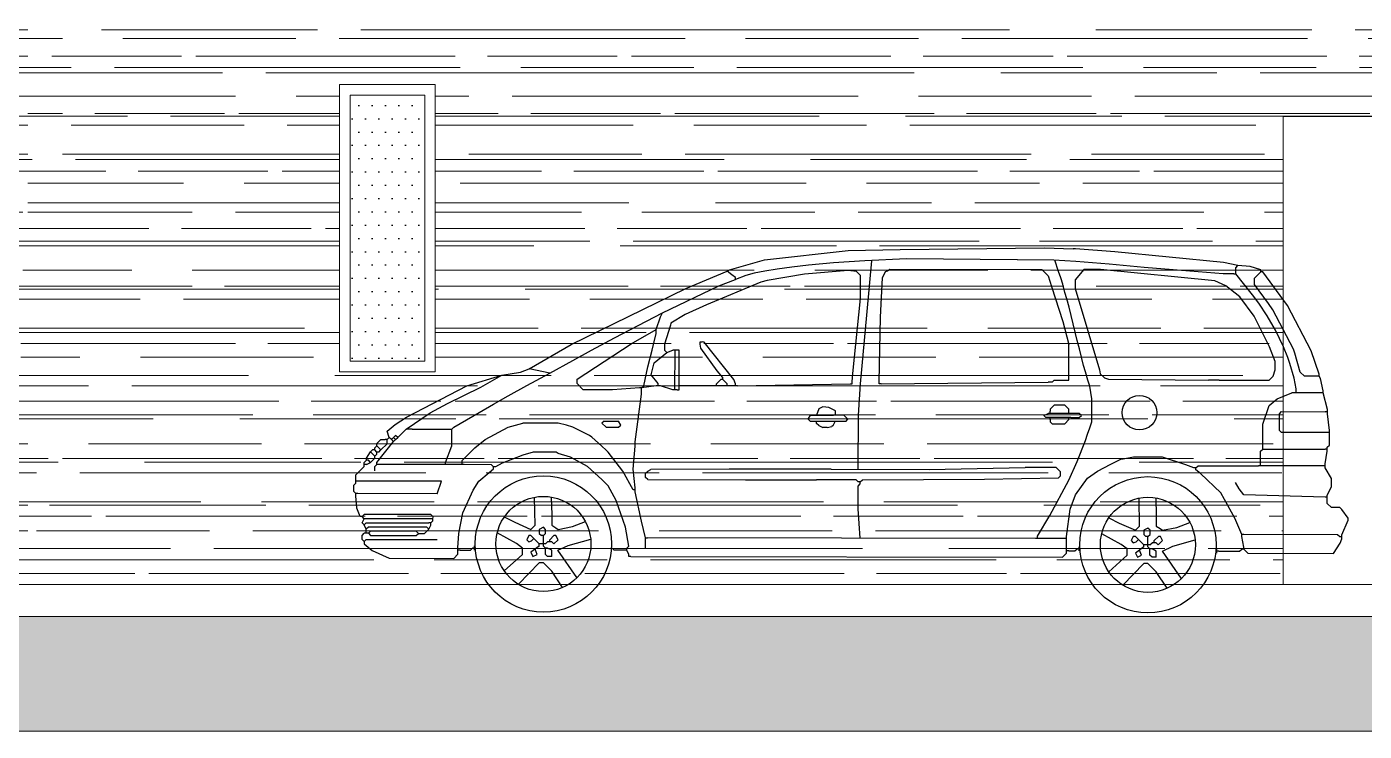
# Model space of a CAD drawing. Header units: metres. Extents: x -686 to 211, y -481 to 125.
# Drawn here: x -519.2 to -512.91, y -382.4 to -379.09 of the extents above; entities that cross this region are included whole.
import ezdxf

# ---------------------------------------------------------------- set-up
doc = ezdxf.new("R2010")
doc.units = ezdxf.units.M
for name, color, linetype in [('SRAFA', 251, 'Continuous'), ('SRAFY', 3, 'Continuous'), ('stafaz', 254, 'Continuous'), ('ZDIVO', 1, 'Continuous')]:
    doc.layers.add(name, color=color, linetype=linetype)

# ---------------------------------------------------------------- blocks, each defined once
blk = doc.blocks.new('A$C65477E4A')
at = {"linetype": 'Continuous'}
for p, q in [((1.5024, 1.0617), (1.5555, 1.6397)), ((2.4527, 1.3556), (2.4821, 1.2478)), ((1.3065, 0.9441), (1.2958, 0.9147)), ((1.3261, 0.9539), (1.3065, 0.9441)), ((0.2975, 0.8854), (0.366, 0.8854)), ((1.3751, 0.8658), (1.3839, 0.8854)), ((1.3065, 0.8658), (1.3261, 0.856)), ((1.3457, 0.856), (1.3676, 0.8611)), ((0.5032, 0.6502), (0.5177, 0.658)), ((-0.4863, 0.5425), (-0.4667, 0.6013)), ((-0.0552, 0.3172), (-0.0422, 0.3214)), ((-0.0422, 0.3214), (-0.0312, 0.3324)), ((2.7858, 0.3172), (2.7988, 0.3214)), ((2.7988, 0.3214), (2.8098, 0.3324)), ((-0.016, 0.2584), (-0.0261, 0.2827)), ((0.0526, 0.2486), (0.0526, 0.278)), ((2.825, 0.2584), (2.8149, 0.2827)), ((2.8936, 0.2486), (2.8936, 0.278))]:
    blk.add_line(p, q, dxfattribs=at)
for points in [[(1.4437, 1.6887), (1.6886, 1.6936), (2.3659, 1.7018), (2.5017, 1.6985)], [(2.5115, 1.6985), (2.5017, 1.6985)], [(3.2756, 1.6201), (3.2076, 1.634), (2.6974, 1.684), (2.5115, 1.6985)], [(0.8755, 1.5907), (0.8862, 1.5976), (1.0511, 1.6435), (1.4437, 1.6887)], [(1.522, 1.6397), (1.3751, 1.6299)], [(1.718, 1.6495), (1.522, 1.6397)], [(2.2374, 1.6462), (1.718, 1.6495)], [(2.4101, 1.6451), (2.239, 1.6461)], [(2.514, 1.6377), (2.4101, 1.6451)], [(2.4331, 1.5907), (2.4146, 1.6448)], [(2.6698, 1.6259), (2.514, 1.6377)], [(-0.0552, 1.1303), (0.1422, 1.2456), (0.6805, 1.5094), (0.8755, 1.5907)], [(1.4633, 1.0715), (1.467, 1.1099), (1.5024, 1.4634), (1.5024, 1.5711), (1.4829, 1.5907), (1.4433, 1.5951), (1.2383, 1.5765), (1.0624, 1.5478), (1.0332, 1.5388), (0.7785, 1.432), (0.6786, 1.3869), (0.611, 1.3458), (0.609, 1.337), (0.5816, 1.2478), (0.5816, 1.2184), (0.5914, 1.2086)], [(0.9147, 1.5515), (0.9147, 1.5613), (0.8966, 1.5734), (0.8755, 1.5907)], [(1.0028, 1.5809), (0.9636, 1.5711)], [(1.0518, 1.5907), (1.0028, 1.5809)], [(1.1106, 1.6005), (1.0518, 1.5907)], [(1.1792, 1.6103), (1.1106, 1.6005)], [(1.2575, 1.6201), (1.1792, 1.6103)], [(1.3751, 1.6299), (1.2575, 1.6201)], [(1.5906, 1.0715), (1.5954, 1.375), (1.605, 1.5611), (1.62, 1.5907), (1.6288, 1.5927), (1.6396, 1.6005), (2.3547, 1.6005), (2.3841, 1.5711), (2.4003, 1.5213), (2.4527, 1.3556)], [(2.4429, 1.5613), (2.4331, 1.5907)], [(3.1875, 1.0813), (3.4226, 1.0813), (3.4422, 1.1009), (3.452, 1.1303), (3.452, 1.1695), (3.4245, 1.239), (3.3516, 1.3832), (3.2854, 1.4732), (3.2184, 1.5244), (3.1671, 1.5478), (2.6291, 1.6005), (2.5507, 1.6005), (2.5115, 1.5515), (2.5115, 1.5123), (2.6261, 1.1293), (2.6291, 1.1107), (2.6486, 1.0911), (2.6683, 1.0861), (3.1385, 1.0813)], [(2.8348, 1.6103), (2.6698, 1.6259)], [(2.9719, 1.6005), (2.8348, 1.6103)], [(3.0895, 1.5907), (2.9719, 1.6005)], [(3.207, 1.5809), (3.0895, 1.5907)], [(3.256, 1.5809), (3.207, 1.5809)], [(3.256, 1.5809), (3.2658, 1.5809), (3.2658, 1.5907)], [(3.2658, 1.5907), (3.2658, 1.6103), (3.2756, 1.6201)], [(3.3442, 1.4829), (3.2658, 1.5809)], [(3.3834, 1.6005), (3.3338, 1.616), (3.2756, 1.6201)], [(3.6479, 1.1009), (3.5891, 1.1009), (3.5695, 1.1205), (3.5431, 1.2096), (3.5372, 1.2273), (3.4399, 1.4129), (3.4203, 1.4423), (3.354, 1.5319), (3.354, 1.5613), (3.3834, 1.5907)], [(3.3834, 1.5907), (3.3834, 1.6005)], [(3.3932, 1.5907), (3.3834, 1.5907)], [(3.6577, 1.1107), (3.6205, 1.2194), (3.5085, 1.4325), (3.3932, 1.5907)], [(0.5718, 1.3948), (0.8363, 1.5221)], [(0.8363, 1.5221), (0.9147, 1.5515)], [(0.9636, 1.5711), (0.9147, 1.5515)], [(2.4527, 1.5319), (2.4429, 1.5613)], [(2.4625, 1.4927), (2.4527, 1.5319)], [(2.4723, 1.4634), (2.4625, 1.4927)], [(2.4821, 1.4242), (2.4723, 1.4634)], [(3.3736, 1.4438), (3.3442, 1.4829)], [(0.3465, 1.2772), (0.5718, 1.3948)], [(0.562, 1.3752), (0.5718, 1.3948)], [(2.4919, 1.385), (2.4821, 1.4242)], [(2.5017, 1.3458), (2.4919, 1.385)], [(3.4128, 1.385), (3.3736, 1.4438)], [(3.452, 1.3164), (3.4128, 1.385)], [(0.5424, 1.3164), (0.562, 1.3752)], [(2.5115, 1.3066), (2.5017, 1.3458)], [(0.2387, 1.2184), (0.3465, 1.2772)], [(0.4248, 1.2478), (0.5424, 1.3164)], [(0.5228, 1.2184), (0.5326, 1.2576)], [(0.5326, 1.2576), (0.5424, 1.2968)], [(0.5424, 1.2968), (0.5424, 1.3164)], [(0.7481, 1.2478), (0.7481, 1.2576), (0.7579, 1.2576)], [(0.9147, 1.0617), (0.9068, 1.0823), (0.7677, 1.2576), (0.7579, 1.2576)], [(2.5213, 1.2674), (2.5115, 1.3066)], [(2.5311, 1.2282), (2.5213, 1.2674)], [(3.4911, 1.238), (3.452, 1.3164)], [(0.1505, 1.1695), (0.2387, 1.2184)], [(0.1701, 1.0813), (0.4248, 1.2478)], [(0.5032, 1.1401), (0.5228, 1.2184)], [(0.5522, 1.0617), (0.5189, 1.1034), (0.5326, 1.1597), (0.5914, 1.2086)], [(0.5914, 1.2086), (0.6208, 1.2184)], [(0.6306, 1.2184), (0.6208, 1.2184)], [(0.6404, 1.2184), (0.6306, 1.2184)], [(0.6306, 1.2086), (0.6306, 1.2184)], [(0.6306, 1.0421), (0.6306, 1.2086)], [(0.6501, 1.2086), (0.6501, 1.2184), (0.6404, 1.2184)], [(0.6501, 1.0617), (0.6501, 1.2086)], [(0.8559, 1.0911), (0.8288, 1.1222), (0.7511, 1.2292), (0.7481, 1.2478)], [(2.4821, 1.2282), (2.4821, 1.2478)], [(2.4821, 1.2184), (2.4821, 1.2282)], [(2.4821, 1.2086), (2.4821, 1.2184)], [(2.4821, 1.1695), (2.4821, 1.2086)], [(2.5409, 1.1891), (2.5311, 1.2282)], [(3.5107, 1.1891), (3.4911, 1.238)], [(0.0428, 1.1107), (0.1505, 1.1695)], [(0.4738, 1.0421), (0.4836, 1.0519), (0.5032, 1.1401)], [(2.4821, 1.1597), (2.4821, 1.1695)], [(2.4821, 1.1499), (2.4821, 1.1597)], [(2.4821, 1.0911), (2.4821, 1.1499)], [(2.5507, 1.1499), (2.5409, 1.1891)], [(2.5605, 1.1205), (2.5507, 1.1499)], [(3.5205, 1.1597), (3.5107, 1.1891)], [(3.5401, 1.0911), (3.5205, 1.1597)], [(-0.7116, 0.807), (-0.7214, 0.8364), (-0.6837, 0.868), (-0.6317, 0.9027), (-0.3481, 1.0499), (-0.1826, 1.1009)], [(-0.6332, 0.8462), (-0.5197, 0.9235), (-0.4381, 0.9672), (-0.2815, 1.0441), (-0.1826, 1.1009)], [(-0.1826, 1.1009), (-0.095, 1.1148), (-0.0552, 1.1303)], [(-0.065, 1.0519), (0.0428, 1.1107)], [(0.0428, 1.1107), (-0.0552, 1.1303)], [(0.1701, 1.0617), (0.1701, 1.0813)], [(0.8265, 1.0617), (0.8461, 1.0813)], [(0.8559, 1.0813), (0.8461, 1.0813)], [(0.8559, 1.0813), (0.8559, 1.0911)], [(0.8755, 1.0617), (0.8559, 1.0813)], [(1.4535, 1.0617), (1.4633, 1.0617), (1.4633, 1.0715)], [(1.6004, 1.0617), (1.5906, 1.0617), (1.5906, 1.0715)], [(1.6004, 1.0617), (2.3841, 1.0715)], [(2.3939, 1.0715), (2.3841, 1.0715)], [(2.4037, 1.0715), (2.3939, 1.0715)], [(2.4037, 1.0715), (2.4135, 1.0813), (2.4723, 1.0813)], [(2.4723, 1.0813), (2.4821, 1.0813), (2.4821, 1.0911)], [(2.5703, 1.0813), (2.5605, 1.1205)], [(2.5801, 1.0519), (2.5703, 1.0813)], [(3.1483, 1.0813), (3.1385, 1.0813)], [(3.1581, 1.0813), (3.1483, 1.0813)], [(3.1679, 1.0813), (3.1581, 1.0813)], [(3.1777, 1.0813), (3.1679, 1.0813)], [(3.1875, 1.0813), (3.1777, 1.0813)], [(3.5499, 1.0421), (3.5401, 1.0911)], [(3.6577, 1.1009), (3.6479, 1.1009)], [(3.6577, 1.1009), (3.6577, 1.1107)], [(3.6773, 1.0323), (3.6645, 1.0901), (3.6577, 1.1009)], [(-0.1532, 1.0029), (-0.065, 1.0519)], [(0.1995, 1.0323), (0.1701, 1.0617)], [(0.3367, 1.0323), (0.1995, 1.0323)], [(0.464, 1.0421), (0.3367, 1.0323)], [(0.4444, 0.7874), (0.4738, 1.0127)], [(0.4738, 1.0421), (0.464, 1.0421)], [(0.5424, 1.0519), (0.4738, 1.0421)], [(0.4738, 1.0323), (0.4738, 1.0421)], [(0.4738, 1.0127), (0.4738, 1.0323)], [(0.5522, 1.0519), (0.5424, 1.0519)], [(0.5522, 1.0519), (0.5522, 1.0617)], [(0.562, 1.0519), (0.5522, 1.0519)], [(0.6208, 1.0323), (0.562, 1.0519)], [(0.6306, 1.0323), (0.6208, 1.0323)], [(0.6306, 1.0323), (0.6306, 1.0421)], [(0.6404, 1.0323), (0.6306, 1.0323)], [(0.6404, 1.0323), (0.6501, 1.0323), (0.6501, 1.0421)], [(0.6501, 1.0519), (0.6501, 1.0617)], [(0.6599, 1.0519), (0.6501, 1.0519)], [(0.6501, 1.0421), (0.6501, 1.0519)], [(0.7873, 1.0519), (0.6599, 1.0519)], [(0.7971, 1.0519), (0.7873, 1.0519)], [(0.8069, 1.0519), (0.7971, 1.0519)], [(0.8167, 1.0519), (0.8069, 1.0519)], [(0.8265, 1.0519), (0.8167, 1.0519)], [(0.8265, 1.0519), (0.8265, 1.0617)], [(0.8363, 1.0519), (0.8265, 1.0519)], [(0.8657, 1.0519), (0.8363, 1.0519)], [(0.8755, 1.0519), (0.8657, 1.0519)], [(0.8755, 1.0519), (0.8755, 1.0617)], [(0.8853, 1.0519), (0.8755, 1.0519)], [(0.9049, 1.0519), (0.8853, 1.0519)], [(0.9147, 1.0519), (0.9049, 1.0519)], [(0.9147, 1.0519), (0.9147, 1.0617)], [(0.9245, 1.0519), (0.9147, 1.0519)], [(0.9245, 1.0519), (1.4535, 1.0617)], [(1.4927, 0.9147), (1.5024, 1.0617)], [(2.5899, 0.9931), (2.5801, 1.0519)], [(3.3932, 0.8756), (3.4226, 0.9637), (3.4608, 0.9951), (3.5303, 1.0225)], [(3.5401, 1.0225), (3.5303, 1.0225)], [(3.5499, 1.0225), (3.5401, 1.0225)], [(3.5499, 1.0323), (3.5499, 1.0421)], [(3.5499, 1.0225), (3.5499, 1.0323)], [(3.5597, 1.0225), (3.5499, 1.0225)], [(3.6675, 1.0225), (3.5597, 1.0225)], [(3.6773, 1.0225), (3.6675, 1.0225)], [(3.6773, 1.0225), (3.6773, 1.0323)], [(3.6969, 0.9441), (3.6773, 1.0225)], [(-0.2903, 0.9245), (-0.2217, 0.9637)], [(-0.2217, 0.9637), (-0.1532, 1.0029)], [(1.3849, 0.9245), (1.3849, 0.9343), (1.3546, 0.9505), (1.3261, 0.9539)], [(2.4821, 0.9343), (2.4821, 0.9441), (2.4625, 0.9637), (2.4135, 0.9637), (2.3939, 0.9441), (2.3939, 0.9343)], [(2.5899, 0.8854), (2.5899, 0.9931)], [(3.6969, 0.9343), (3.6969, 0.9441)], [(-0.4079, 0.856), (-0.2903, 0.9245)], [(0.2975, 0.8854), (0.2877, 0.8756), (0.3073, 0.856), (0.366, 0.856), (0.3758, 0.8658), (0.366, 0.8854)], [(1.2869, 0.8854), (1.2673, 0.8854), (1.2575, 0.8952), (1.2673, 0.9147), (1.3751, 0.9147)], [(1.2967, 0.8854), (1.2869, 0.8854)], [(1.3065, 0.8854), (1.2967, 0.8854)], [(1.2967, 0.8756), (1.2967, 0.8854)], [(1.4339, 0.8854), (1.3065, 0.8854)], [(1.3849, 0.9147), (1.3751, 0.9147)], [(1.3849, 0.9147), (1.3849, 0.9245)], [(1.3947, 0.9147), (1.3849, 0.9147)], [(1.4339, 0.8854), (1.4437, 0.8952), (1.4241, 0.9147), (1.3947, 0.9147)], [(1.4927, 0.66), (1.4927, 0.9147)], [(2.3841, 0.905), (2.3743, 0.905), (2.3645, 0.9147), (2.3841, 0.9245)], [(2.3939, 0.9245), (2.3841, 0.9245)], [(2.3939, 0.905), (2.3841, 0.905)], [(2.3939, 0.9245), (2.3939, 0.9343)], [(2.4037, 0.9245), (2.3939, 0.9245)], [(2.4037, 0.905), (2.3939, 0.905)], [(2.3939, 0.8952), (2.3939, 0.905)], [(2.3939, 0.8952), (2.3939, 0.8854), (2.4037, 0.8756), (2.4625, 0.8756), (2.4821, 0.8952)], [(2.4723, 0.9245), (2.4037, 0.9245)], [(2.4723, 0.905), (2.4037, 0.905)], [(2.4821, 0.9245), (2.4723, 0.9245)], [(2.4821, 0.905), (2.4723, 0.905)], [(2.4821, 0.9245), (2.4821, 0.9343)], [(2.4919, 0.9245), (2.4821, 0.9245)], [(2.4919, 0.905), (2.4821, 0.905)], [(2.4821, 0.8952), (2.4821, 0.905)], [(2.4919, 0.905), (2.5311, 0.905), (2.5409, 0.9147), (2.5311, 0.9245), (2.4919, 0.9245)], [(2.5801, 0.856), (2.5899, 0.8854)], [(3.6969, 0.8364), (3.4814, 0.8364), (3.4716, 0.8462), (3.4716, 0.9245), (3.4814, 0.9343), (3.6871, 0.9343)], [(3.6969, 0.9343), (3.6871, 0.9343)], [(3.6969, 0.9245), (3.6969, 0.9343)], [(3.7067, 0.8462), (3.6969, 0.9245)], [(-0.6724, 0.807), (-0.6332, 0.8462)], [(-0.6234, 0.8462), (-0.6332, 0.8462)], [(-0.6136, 0.8462), (-0.6234, 0.8462)], [(-0.6038, 0.8462), (-0.6136, 0.8462)], [(-0.6038, 0.8462), (-0.4177, 0.8462), (-0.4079, 0.856)], [(-0.4177, 0.7678), (-0.4177, 0.8462)], [(-0.2609, 0.7972), (-0.1532, 0.856)], [(-0.1532, 0.856), (-0.0846, 0.8756)], [(0.0819, 0.8756), (-0.0846, 0.8756)], [(0.1211, 0.8658), (0.0819, 0.8756)], [(0.1505, 0.856), (0.1211, 0.8658)], [(0.2289, 0.8168), (0.1505, 0.856)], [(1.3065, 0.8658), (1.2967, 0.8756)], [(1.3457, 0.856), (1.3261, 0.856)], [(1.3751, 0.8658), (1.3676, 0.8611)], [(2.5605, 0.7972), (2.5703, 0.8266)], [(2.5703, 0.8266), (2.5801, 0.856)], [(3.3932, 0.758), (3.3932, 0.8756)], [(3.7067, 0.8364), (3.6969, 0.8364)], [(3.6969, 0.7678), (3.7067, 0.7776), (3.7067, 0.8266)], [(3.7067, 0.8364), (3.7067, 0.8462)], [(3.7067, 0.8266), (3.7067, 0.8364)], [(-0.7801, 0.758), (-0.7704, 0.7678)], [(-0.7801, 0.7482), (-0.7801, 0.758)], [(-0.7704, 0.7678), (-0.7704, 0.7776), (-0.7508, 0.7972), (-0.7312, 0.7972)], [(-0.7704, 0.6894), (-0.692, 0.7874)], [(-0.7508, 0.7482), (-0.7704, 0.7678)], [(-0.7508, 0.7482), (-0.7214, 0.7776), (-0.7214, 0.7874)], [(-0.7214, 0.7972), (-0.7312, 0.7972)], [(-0.7214, 0.7972), (-0.7116, 0.807)], [(-0.7214, 0.7874), (-0.7214, 0.7972)], [(-0.7018, 0.7972), (-0.7116, 0.807)], [(-0.7018, 0.7972), (-0.692, 0.807)], [(-0.692, 0.7874), (-0.7018, 0.7972)], [(-0.692, 0.807), (-0.6822, 0.8168)], [(-0.6822, 0.7972), (-0.692, 0.807)], [(-0.692, 0.7874), (-0.6822, 0.7972)], [(-0.6724, 0.807), (-0.6822, 0.8168)], [(-0.6822, 0.7972), (-0.6724, 0.807)], [(-0.4471, 0.6894), (-0.4177, 0.7678)], [(-0.3687, 0.6894), (-0.3687, 0.6992), (-0.3099, 0.758)], [(-0.3099, 0.758), (-0.2609, 0.7972)], [(0.3073, 0.7482), (0.2877, 0.7678), (0.2397, 0.8089), (0.2289, 0.8168)], [(0.4346, 0.66), (0.4444, 0.7678)], [(0.4444, 0.7776), (0.4444, 0.7874)], [(0.4444, 0.7678), (0.4444, 0.7776)], [(2.5213, 0.6992), (2.5605, 0.7972)], [(3.3834, 0.6894), (3.3834, 0.7482), (3.3932, 0.758), (3.6871, 0.758)], [(3.6969, 0.758), (3.6871, 0.758)], [(3.6969, 0.758), (3.6969, 0.7678)], [(3.6969, 0.7482), (3.6969, 0.758)], [(-0.8291, 0.6894), (-0.8193, 0.6992)], [(-0.8193, 0.709), (-0.7997, 0.7384)], [(-0.8193, 0.6992), (-0.8193, 0.709)], [(-0.8095, 0.6992), (-0.8193, 0.6992)], [(-0.7997, 0.6894), (-0.8095, 0.6992)], [(-0.7997, 0.7384), (-0.7899, 0.7482)], [(-0.7801, 0.7188), (-0.7997, 0.7384)], [(-0.7997, 0.6894), (-0.7801, 0.709), (-0.7801, 0.7188)], [(-0.7801, 0.7482), (-0.7899, 0.7482)], [(-0.7704, 0.7384), (-0.7801, 0.7482)], [(-0.7801, 0.7188), (-0.7704, 0.7286)], [(-0.7606, 0.7384), (-0.7704, 0.7384)], [(-0.7704, 0.7286), (-0.7704, 0.7384)], [(-0.7606, 0.7384), (-0.7508, 0.7482)], [(0.2877, 0.6111), (0.2206, 0.6721), (0.1397, 0.7159), (0.0828, 0.7321), (0.0722, 0.7384), (-0.0356, 0.7384), (-0.0838, 0.7248), (-0.181, 0.6872), (-0.2119, 0.6698)], [(0.3171, 0.7384), (0.3073, 0.7482)], [(0.3856, 0.6502), (0.3171, 0.7384)], [(2.4821, 0.6111), (2.5213, 0.6992)], [(2.5703, 0.6209), (2.6177, 0.6525), (2.679, 0.6865), (2.727, 0.709)], [(2.7368, 0.709), (2.727, 0.709)], [(3.0699, 0.6698), (3.0316, 0.6831), (2.9229, 0.7188), (2.7858, 0.7188), (2.7368, 0.709)], [(3.6871, 0.6894), (3.6969, 0.7482)], [(-0.8683, 0.6111), (-0.8683, 0.6306), (-0.8291, 0.6698)], [(-0.8291, 0.6796), (-0.8291, 0.6894)], [(-0.8193, 0.6796), (-0.8291, 0.6796)], [(-0.8291, 0.6698), (-0.8291, 0.6796)], [(-0.8193, 0.6796), (-0.7997, 0.6894)], [(-0.7801, 0.6502), (-0.7801, 0.6698), (-0.7704, 0.6796)], [(-0.7704, 0.6796), (-0.7704, 0.6894)], [(-0.7606, 0.6796), (-0.7704, 0.6796)], [(-0.4569, 0.6796), (-0.7606, 0.6796)], [(-0.4471, 0.6796), (-0.4569, 0.6796)], [(-0.4471, 0.6796), (-0.4471, 0.6894)], [(-0.4373, 0.6796), (-0.4471, 0.6796)], [(-0.3785, 0.6796), (-0.4373, 0.6796)], [(-0.3883, 0.2878), (-0.3841, 0.3558), (-0.3658, 0.4533), (-0.3174, 0.5603), (-0.2903, 0.6013), (-0.2428, 0.6427), (-0.2217, 0.66)], [(-0.3687, 0.6796), (-0.3785, 0.6796)], [(-0.3687, 0.6796), (-0.3687, 0.6894)], [(-0.3589, 0.6796), (-0.3687, 0.6796)], [(-0.2217, 0.6698), (-0.2315, 0.6796), (-0.3589, 0.6796)], [(-0.2119, 0.6698), (-0.2217, 0.6698)], [(-0.2217, 0.66), (-0.2217, 0.6698)], [(0.4346, 0.5621), (0.3856, 0.6502)], [(0.4444, 0.5719), (0.4346, 0.66)], [(0.5032, 0.6111), (0.4934, 0.6209), (0.4934, 0.6404), (0.5032, 0.6502)], [(0.8853, 0.66), (0.5177, 0.658)], [(0.8951, 0.66), (0.8853, 0.66)], [(0.9049, 0.66), (0.8951, 0.66)], [(1.3457, 0.66), (0.9049, 0.66)], [(1.3555, 0.66), (1.3457, 0.66)], [(1.3653, 0.66), (1.3555, 0.66)], [(1.3653, 0.66), (1.8257, 0.66), (2.2764, 0.6698)], [(2.4331, 0.6209), (2.4429, 0.6306), (2.4429, 0.6502), (2.4233, 0.6698), (2.2764, 0.6698)], [(3.0797, 0.6698), (3.0699, 0.6698)], [(3.0797, 0.6698), (3.0895, 0.6796), (3.3736, 0.6796)], [(3.0797, 0.66), (3.0797, 0.6698)], [(3.2952, 0.3563), (3.2629, 0.4337), (3.2146, 0.5214), (3.1973, 0.5523), (3.1008, 0.6427), (3.0797, 0.66)], [(3.3834, 0.6796), (3.3736, 0.6796)], [(3.3834, 0.6796), (3.3834, 0.6894)], [(3.3932, 0.6796), (3.3834, 0.6796)], [(3.6773, 0.6796), (3.3932, 0.6796)], [(3.6871, 0.6796), (3.6773, 0.6796)], [(3.6871, 0.6796), (3.6871, 0.6894)], [(3.6871, 0.6698), (3.6871, 0.6796)], [(3.6969, 0.5425), (3.7165, 0.5817), (3.7165, 0.6209), (3.6871, 0.6698)], [(-0.8683, 0.5425), (-0.8781, 0.5523), (-0.8781, 0.5817), (-0.8683, 0.5915)], [(-0.8683, 0.6013), (-0.8683, 0.6111)], [(-0.8585, 0.6013), (-0.8683, 0.6013)], [(-0.8683, 0.5915), (-0.8683, 0.6013)], [(-0.4667, 0.6013), (-0.8585, 0.6013)], [(0.3171, 0.5817), (0.2877, 0.6111)], [(0.4052, 0.2878), (0.415, 0.2976), (0.3984, 0.3867), (0.3543, 0.5121), (0.3171, 0.5817)], [(0.4444, 0.5621), (0.4444, 0.5719)], [(0.5032, 0.6111), (0.9625, 0.6106), (1.1211, 0.6106), (1.2967, 0.6111)], [(1.3065, 0.6111), (1.2967, 0.6111)], [(1.3163, 0.6111), (1.3065, 0.6111)], [(1.3555, 0.6111), (1.3163, 0.6111)], [(1.3653, 0.6111), (1.3555, 0.6111)], [(1.3751, 0.6111), (1.3653, 0.6111)], [(1.4927, 0.6013), (1.4829, 0.6111), (1.3751, 0.6111)], [(1.5024, 0.6013), (1.4927, 0.6013)], [(1.4927, 0.5621), (1.4927, 0.5817), (1.5024, 0.5915)], [(1.5024, 0.6013), (1.5122, 0.6111), (2.0865, 0.6148), (2.4331, 0.6209)], [(1.5024, 0.5915), (1.5024, 0.6013)], [(2.3939, 0.4445), (2.4821, 0.6111)], [(2.4723, 0.3465), (2.489, 0.4749), (2.5138, 0.541), (2.5703, 0.6209)], [(3.6871, 0.5327), (3.305, 0.5425), (3.2832, 0.5704), (3.2658, 0.6013)], [(-0.8585, 0.5425), (-0.8683, 0.5425)], [(-0.8683, 0.5327), (-0.8683, 0.5425)], [(-0.8389, 0.4347), (-0.8487, 0.4347), (-0.8642, 0.4745), (-0.8683, 0.5327)], [(-0.4863, 0.5425), (-0.8585, 0.5425)], [(-0.1707, 0.4339), (-0.1218, 0.4091), (-0.0454, 0.3759), (-0.0258, 0.3955), (-0.0284, 0.5268)], [(0.0497, 0.5278), (0.052, 0.4445), (0.0526, 0.4249), (0.0526, 0.3955), (0.0712, 0.3838), (0.0819, 0.3759), (0.1497, 0.3892), (0.2102, 0.413)], [(0.4444, 0.5621), (0.4346, 0.5621)], [(0.4444, 0.5523), (0.4444, 0.5621)], [(0.4738, 0.4151), (0.4444, 0.5523)], [(1.4927, 0.5523), (1.4927, 0.5621)], [(1.4927, 0.5425), (1.4927, 0.5523)], [(1.4927, 0.4739), (1.4927, 0.5425)], [(2.6703, 0.4339), (2.7192, 0.4091), (2.7956, 0.3759), (2.8152, 0.3955), (2.8126, 0.5268)], [(2.8907, 0.5278), (2.893, 0.4445), (2.8936, 0.4249), (2.8936, 0.3955), (2.9122, 0.3838), (2.9229, 0.3759), (2.9907, 0.3892), (3.0512, 0.413)], [(3.6969, 0.5327), (3.6871, 0.5327)], [(3.6969, 0.5327), (3.6969, 0.5425)], [(3.6969, 0.5229), (3.6969, 0.5327)], [(3.7655, 0.3563), (3.7948, 0.4249), (3.7948, 0.4347), (3.7655, 0.4739), (3.7557, 0.4837), (3.7165, 0.4837), (3.6969, 0.5033), (3.6969, 0.5229)], [(-0.5058, 0.4347), (-0.5156, 0.4445), (-0.8291, 0.4445), (-0.8389, 0.4347)], [(1.5024, 0.3368), (1.4927, 0.4739)], [(2.3352, 0.3465), (2.3939, 0.4445)], [(-0.8291, 0.4249), (-0.8389, 0.4347)], [(-0.8291, 0.3955), (-0.8389, 0.4053), (-0.8291, 0.4249)], [(-0.5156, 0.4249), (-0.8291, 0.4249)], [(-0.8291, 0.3955), (-0.8193, 0.4053), (-0.5254, 0.4053)], [(-0.8193, 0.3759), (-0.8291, 0.3955)], [(-0.5254, 0.3759), (-0.5352, 0.3857), (-0.8095, 0.3857), (-0.8193, 0.3759)], [(-0.5156, 0.4053), (-0.5254, 0.4053)], [(-0.5254, 0.3759), (-0.5156, 0.3955)], [(-0.5058, 0.4249), (-0.5156, 0.4249)], [(-0.5156, 0.4053), (-0.5058, 0.4151)], [(-0.5156, 0.3955), (-0.5156, 0.4053)], [(-0.5058, 0.4249), (-0.5058, 0.4347)], [(-0.5058, 0.4151), (-0.5058, 0.4249)], [(0.0134, 0.3465), (0.0232, 0.3563), (0.0232, 0.3759), (0.0134, 0.3857), (-0.0062, 0.3759), (-0.0062, 0.3563), (0.0036, 0.3465)], [(0.4934, 0.3368), (0.4738, 0.4151)], [(2.8544, 0.3465), (2.8642, 0.3563), (2.8642, 0.3759), (2.8544, 0.3857), (2.8348, 0.3759), (2.8348, 0.3563), (2.8446, 0.3465)], [(-0.8291, 0.3172), (-0.8389, 0.327), (-0.8389, 0.3465), (-0.8291, 0.3563)], [(-0.8193, 0.3563), (-0.8291, 0.3563)], [(-0.8291, 0.3172), (-0.8193, 0.327), (-0.4863, 0.327)], [(-0.8291, 0.3172), (-0.8291, 0.3074), (-0.7909, 0.276), (-0.7116, 0.2388), (-0.4079, 0.2388), (-0.3883, 0.2584), (-0.3883, 0.2682)], [(-0.8193, 0.3661), (-0.8193, 0.3759)], [(-0.8193, 0.3563), (-0.8193, 0.3661)], [(-0.8095, 0.3563), (-0.8193, 0.3563)], [(-0.5744, 0.3563), (-0.5842, 0.3661), (-0.7997, 0.3661), (-0.8095, 0.3563)], [(-0.8095, 0.3563), (-0.7997, 0.3465), (-0.5842, 0.3465), (-0.5744, 0.3563)], [(-0.5744, 0.3563), (-0.545, 0.3563), (-0.5254, 0.3759)], [(-0.1702, 0.18), (-0.1702, 0.18), (-0.0846, 0.2584), (-0.0846, 0.2878), (-0.113, 0.3093), (-0.2039, 0.3592)], [(-0.0062, 0.3074), (-0.0454, 0.3465), (-0.0552, 0.3465), (-0.065, 0.327), (-0.0552, 0.3172)], [(0.0134, 0.3465), (0.0036, 0.3465)], [(0.0134, 0.3368), (0.0134, 0.3465)], [(0.0134, 0.3172), (0.0134, 0.3368)], [(0.0134, 0.3074), (0.0134, 0.3172)], [(0.0232, 0.3074), (0.033, 0.3172)], [(0.0428, 0.3172), (0.033, 0.3172)], [(0.0526, 0.3172), (0.0624, 0.3074), (0.0819, 0.327), (0.0722, 0.3465), (0.0624, 0.3465), (0.0428, 0.327)], [(0.0428, 0.3172), (0.0428, 0.327)], [(0.0526, 0.3172), (0.0428, 0.3172)], [(0.1701, 0.1506), (0.0819, 0.278), (0.13, 0.3005), (0.2355, 0.3307)], [(0.4934, 0.327), (0.4934, 0.3368), (0.5032, 0.3368)], [(0.4934, 0.2878), (0.4934, 0.327)], [(2.3254, 0.3368), (0.5032, 0.3368)], [(2.3352, 0.3368), (2.3254, 0.3368)], [(2.3352, 0.3368), (2.3352, 0.3465)], [(2.345, 0.3368), (2.3352, 0.3368)], [(2.4625, 0.3368), (2.345, 0.3368)], [(2.4723, 0.3368), (2.4625, 0.3368)], [(2.4723, 0.3368), (2.4723, 0.3465)], [(2.4723, 0.327), (2.4723, 0.3368)], [(2.4723, 0.2878), (2.4723, 0.327)], [(2.6708, 0.18), (2.6708, 0.18), (2.7564, 0.2584), (2.7564, 0.2878), (2.728, 0.3093), (2.6371, 0.3592)], [(2.8348, 0.3074), (2.7956, 0.3465), (2.7858, 0.3465), (2.776, 0.327), (2.7858, 0.3172)], [(2.8544, 0.3465), (2.8446, 0.3465)], [(2.8544, 0.3368), (2.8544, 0.3465)], [(2.8544, 0.3172), (2.8544, 0.3368)], [(2.8544, 0.3074), (2.8544, 0.3172)], [(2.8642, 0.3074), (2.874, 0.3172)], [(2.8838, 0.3172), (2.874, 0.3172)], [(2.8936, 0.3172), (2.9034, 0.3074), (2.9229, 0.327), (2.9132, 0.3465), (2.9034, 0.3465), (2.8838, 0.327)], [(2.8838, 0.3172), (2.8838, 0.327)], [(2.8936, 0.3172), (2.8838, 0.3172)], [(3.0111, 0.1506), (2.9229, 0.278), (2.971, 0.3005), (3.0765, 0.3307)], [(3.305, 0.3563), (3.2952, 0.3563)], [(3.2952, 0.3465), (3.2952, 0.3563)], [(3.305, 0.2976), (3.2952, 0.3465)], [(3.7557, 0.3465), (3.7459, 0.3563), (3.305, 0.3563)], [(3.305, 0.2878), (3.3246, 0.2682), (3.7263, 0.2682), (3.7576, 0.3162), (3.7655, 0.3368)], [(3.7655, 0.3465), (3.7557, 0.3465)], [(3.7655, 0.3465), (3.7655, 0.3563)], [(3.7655, 0.3368), (3.7655, 0.3465)], [(-0.3883, 0.278), (-0.3883, 0.2878)], [(-0.3785, 0.278), (-0.3883, 0.278)], [(-0.3883, 0.2682), (-0.3883, 0.278)], [(-0.3785, 0.278), (-0.3295, 0.278), (-0.3197, 0.2878)], [(-0.3099, 0.2878), (-0.3197, 0.2878)], [(-0.3099, 0.2878), (-0.3099, 0.2976)], [(-0.3099, 0.278), (-0.3099, 0.2878)], [(-0.0062, 0.2976), (-0.0454, 0.2682), (-0.0356, 0.2486), (-0.016, 0.2584)], [(0.0036, 0.3074), (-0.0062, 0.3074)], [(-0.0062, 0.2976), (-0.0062, 0.3074)], [(0.0134, 0.3074), (0.0036, 0.3074)], [(0.0232, 0.3074), (0.0134, 0.3074)], [(0.0134, 0.2976), (0.0134, 0.3074)], [(0.0232, 0.2878), (0.0134, 0.2976)], [(0.033, 0.2878), (0.0232, 0.2878)], [(0.0232, 0.278), (0.0232, 0.2878)], [(0.0526, 0.2486), (0.033, 0.2486), (0.0232, 0.2584), (0.0232, 0.278)], [(0.0526, 0.278), (0.033, 0.2878)], [(0.3954, 0.278), (0.3465, 0.278), (0.3367, 0.2878)], [(0.4052, 0.278), (0.3954, 0.278)], [(0.4052, 0.278), (0.4052, 0.2878)], [(0.415, 0.2584), (0.4052, 0.278)], [(0.4248, 0.2486), (0.415, 0.2486), (0.415, 0.2584)], [(0.4248, 0.2486), (2.4527, 0.2486), (2.4723, 0.2682)], [(2.4723, 0.278), (2.4723, 0.2878)], [(2.4821, 0.278), (2.4723, 0.278)], [(2.4723, 0.2682), (2.4723, 0.278)], [(2.4821, 0.278), (2.5115, 0.278), (2.5213, 0.2878)], [(2.5311, 0.2878), (2.5213, 0.2878)], [(2.5311, 0.2878), (2.5311, 0.2976)], [(2.5311, 0.278), (2.5311, 0.2878)], [(2.8348, 0.2976), (2.7956, 0.2682), (2.8054, 0.2486), (2.825, 0.2584)], [(2.8446, 0.3074), (2.8348, 0.3074)], [(2.8348, 0.2976), (2.8348, 0.3074)], [(2.8544, 0.3074), (2.8446, 0.3074)], [(2.8642, 0.3074), (2.8544, 0.3074)], [(2.8544, 0.2976), (2.8544, 0.3074)], [(2.8642, 0.2878), (2.8544, 0.2976)], [(2.874, 0.2878), (2.8642, 0.2878)], [(2.8642, 0.278), (2.8642, 0.2878)], [(2.8936, 0.2486), (2.874, 0.2486), (2.8642, 0.2584), (2.8642, 0.278)], [(2.8936, 0.278), (2.874, 0.2878)], [(3.1777, 0.278), (3.1777, 0.2878)], [(3.1875, 0.278), (3.1777, 0.278)], [(3.1777, 0.2682), (3.1777, 0.278)], [(3.1875, 0.278), (3.2854, 0.278), (3.2952, 0.2878)], [(3.305, 0.2878), (3.2952, 0.2878)], [(3.305, 0.2878), (3.305, 0.2976)], [(0.1038, 0.1031), (0.0526, 0.18), (0.0134, 0.2192), (-0.0062, 0.2192), (-0.1042, 0.1174)], [(2.9448, 0.1031), (2.8936, 0.18), (2.8544, 0.2192), (2.8348, 0.2192), (2.7368, 0.1174)]]:
    blk.add_lwpolyline(points, dxfattribs=at)
for centre, radius in [((2.8138, 0.9284), 0.0813), ((0.0134, 0.3074), 0.3203), ((2.8544, 0.3074), 0.3203), ((0.0134, 0.3074), 0.2234), ((2.8544, 0.3074), 0.2234)]:
    blk.add_circle(centre, radius, dxfattribs=at)

msp = doc.modelspace()

# ---------------------------------------------------------------- hatches: boundary and pattern name
at = {"layer": 'SRAFA', "linetype": 'Continuous', "lineweight": 0}
h = msp.add_hatch(dxfattribs=at)
h.set_pattern_fill('AR-RROOF,_O', color=256, scale=0.008, angle=360)
h.set_pattern_definition([(360, (-193.2616, -36.91541), (0.44704, 0.2032), [3.048, -0.4064, 1.016, -0.2032]), (360, (-192.99135, -36.8138), (-0.2032, 0.270256), [0.6096, -0.067056, 1.2192, -0.1524]), (360, (-193.16001, -36.74269), (1.05664, 0.136144), [1.6256, -0.28448, 0.8128, -0.2032])])
h.paths.add_polyline_path([(-519.1907, -379.0118), (-519.2907, -379.0118), (-519.3455, -379.0118, -0.187517), (-519.5161, -379.0341, -0.02355), (-519.5175, -379.0118), (-519.5898, -379.0118, -0.241086), (-519.7907, -379.0922), (-519.7907, -379.263, -0.133794), (-519.6661, -379.2707, -0.255555), (-519.7711, -379.4729, -0.182799), (-519.6032, -379.4672, -0.01456), (-519.6033, -379.481, -0.3725), (-519.2929, -379.4682, -0.477216), (-519.6387, -379.5974, -0.203923), (-519.7907, -379.7045), (-519.7907, -379.8005, -0.247594), (-519.573, -379.8416, -0.313863), (-519.7907, -380.0036), (-519.7907, -380.8687, -0.133838), (-519.6821, -380.8071, -0.254062), (-519.5771, -380.6062, -0.182799), (-519.745, -380.612, -0.382881), (-519.5384, -380.3714, -0.036808), (-519.5637, -380.2993, 0.02656), (-519.5965, -380.3041, 0.520567), (-519.5889, -380.2733, 0.017027), (-519.5715, -380.2665, -0.221401), (-519.4688, -379.8396, -0.499116), (-519.5715, -380.2665, 0.01621), (-519.5637, -380.2993, -0.48727), (-519.2267, -380.6565, -0.077038), (-519.3683, -380.5834, -0.340367), (-519.5448, -380.8131, -0.083878), (-519.4756, -380.8514, -0.158522), (-519.563, -380.9694, -0.325781), (-519.7272, -381.2483, 0.01621), (-519.7194, -381.2811, -0.48727), (-519.3824, -381.6383, -0.250948), (-519.7194, -381.2811, 0.02656), (-519.7522, -381.2859, 0.520567), (-519.7446, -381.2551, 0.017027), (-519.7272, -381.2483, -0.114814), (-519.7203, -381.0126, -0.076659), (-519.7907, -380.9957), (-519.7907, -381.4986, -0.229498), (-519.5887, -381.544, -0.295764), (-519.7907, -381.7049), (-519.7907, -381.7118), (-519.1907, -381.7118)])
h.paths.add_polyline_path([(-519.2436, -381.3435, -0.520567), (-519.4433, -381.1212, -0.520567)], flags=16)
h = msp.add_hatch(dxfattribs=at)
h.set_pattern_fill('AR-RROOF,_O', color=256, scale=0.008, angle=360)
h.set_pattern_definition([(360, (-180.7616, -36.91541), (0.44704, 0.2032), [3.048, -0.4064, 1.016, -0.2032]), (360, (-180.49135, -36.8138), (-0.2032, 0.270256), [0.6096, -0.067056, 1.2192, -0.1524]), (360, (-180.66001, -36.74269), (1.05664, 0.136144), [1.6256, -0.28448, 0.8128, -0.2032])])
h.paths.add_polyline_path([(-513.2907, -379.5118), (-512.4907, -379.5118), (-512.4907, -381.7118), (-512.1907, -381.7118), (-512.1907, -379.0118), (-513.1907, -379.0118), (-519.1907, -379.0118), (-519.1907, -381.7118), (-513.2907, -381.7118)])
h.paths.add_polyline_path([(-517.7261, -379.3618), (-517.2761, -379.3618), (-517.2761, -380.7118), (-517.7261, -380.7118)], flags=16)
h.paths.add_polyline_path([(-517.6761, -379.4118), (-517.3261, -379.4118), (-517.3261, -380.6618), (-517.6761, -380.6618)], flags=0)
at = {"layer": 'SRAFA', "linetype": 'Continuous'}
msp.add_hatch(color=256, dxfattribs=at).paths.add_polyline_path([(-444.8802, -381.8618), (-544.1907, -381.8618), (-544.1907, -382.4009), (-444.8802, -382.4009)])
at = {"layer": 'stafaz', "linetype": 'Continuous'}
h = msp.add_hatch(dxfattribs=at)
h.set_pattern_fill('DOTS', color=256, angle=149.90137, style=0)
h.set_pattern_definition([(180, (-948.135153, -1193.209505), (-0.03125, -0.0625), [0, -0.0625])])
h.paths.add_polyline_path([(-517.3261, -380.6618), (-517.3261, -379.4118), (-517.6761, -379.4118), (-517.6761, -380.6618)])

# ---------------------------------------------------------------- linework, layer by layer
at = {"layer": 'SRAFA', "linetype": 'Continuous', "lineweight": 0}
msp.add_lwpolyline([(-444.8802, -381.8618), (-544.1907, -381.8618), (-544.1907, -382.4009), (-444.8802, -382.4009)], close=True, dxfattribs=at)
at = {"layer": 'SRAFY', "linetype": 'Continuous', "lineweight": 0}
for p in [(-513.2907, -381.7118), (-512.4907, -379.5118)]:
    msp.add_line(p, (-513.2907, -379.5118), dxfattribs=at)
for points in [[(-517.2761, -380.7118), (-517.2761, -379.3618), (-517.7261, -379.3618), (-517.7261, -380.7118)], [(-517.3261, -380.6618), (-517.3261, -379.4118), (-517.6761, -379.4118), (-517.6761, -380.6618)]]:
    msp.add_lwpolyline(points, close=True, dxfattribs=at)
at = {"layer": 'ZDIVO', "linetype": 'Continuous', "lineweight": 0}
msp.add_line((-531.6907, -381.7118), (-444.8802, -381.7118), dxfattribs=at)

# ---------------------------------------------------------------- block references
at = {"rotation": 359.9181534818379}
msp.add_blockref('A$C65477E4A', (-516.7818, -381.8279), dxfattribs=at)

doc.saveas('drawing.dxf')
